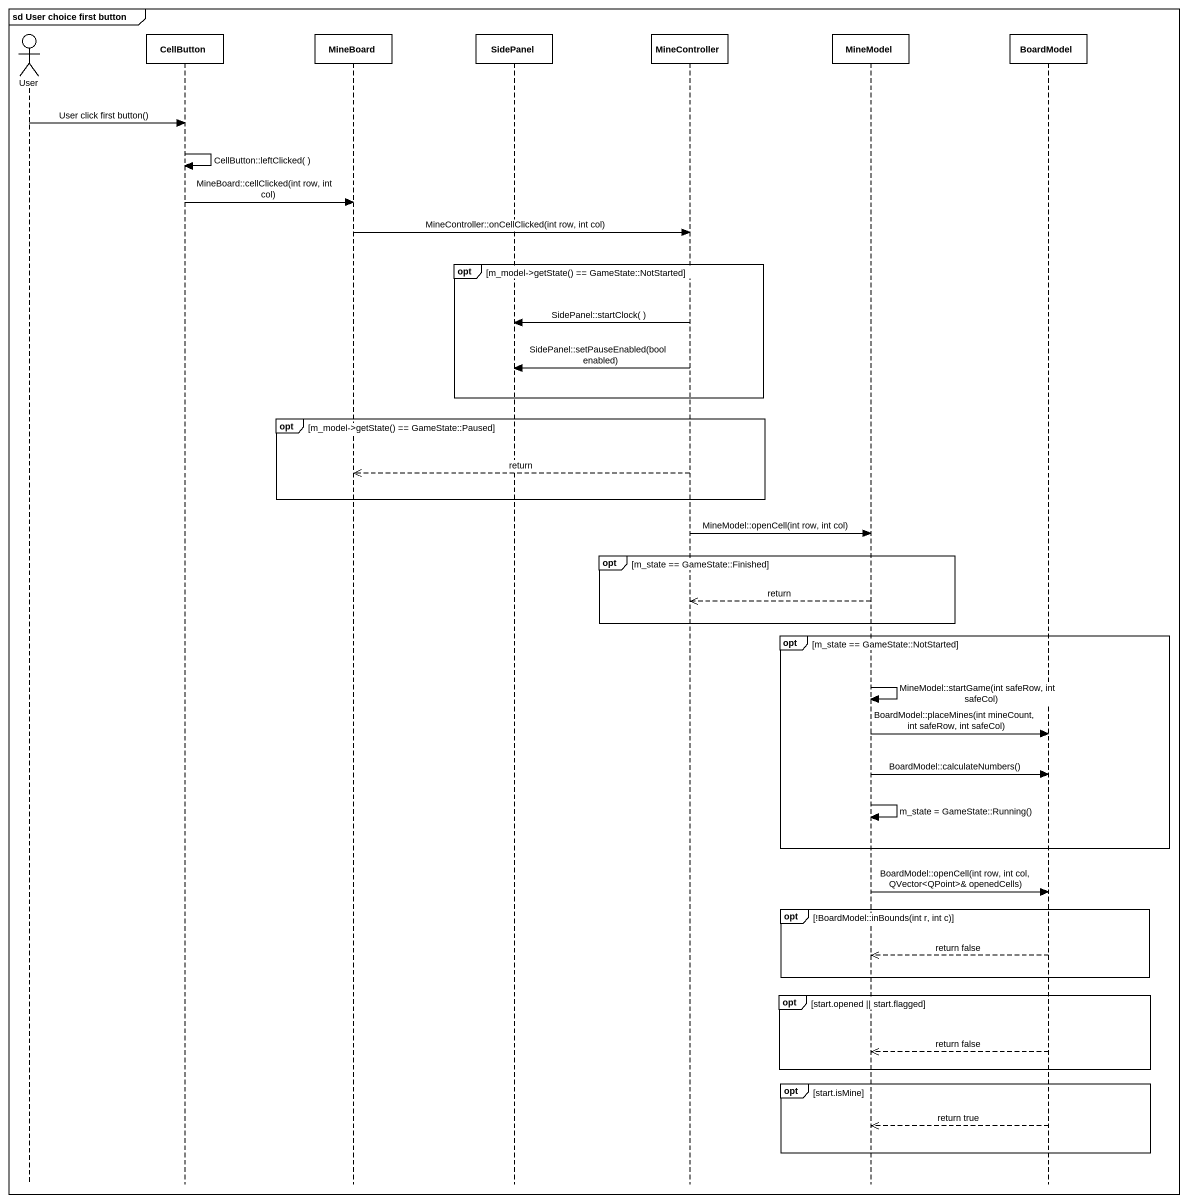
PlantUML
@startuml
mainframe sd User choice first button
hide footbox
actor User
participant CellButton
participant MineBoard
participant SidePanel
participant MineController
participant MineModel
participant BoardModel

User -> CellButton : User click first button()
CellButton -> CellButton : CellButton::leftClicked( )
CellButton -> MineBoard : MineBoard::cellClicked(int row, int col)
MineBoard -> MineController : MineController::onCellClicked(int row, int col)
opt m_model->getState() == GameState::NotStarted
  MineController -> SidePanel : SidePanel::startClock( )
  MineController -> SidePanel : SidePanel::setPauseEnabled(bool enabled)
end
opt m_model->getState() == GameState::Paused
  MineController -->> MineBoard : return
end
MineController -> MineModel : MineModel::openCell(int row, int col)
opt m_state == GameState::Finished
  MineModel -->> MineController : return
end
opt m_state == GameState::NotStarted
  MineModel -> MineModel : MineModel::startGame(int safeRow, int safeCol)
  MineModel -> BoardModel : BoardModel::placeMines(int mineCount, int safeRow, int safeCol)
  MineModel -> BoardModel : BoardModel::calculateNumbers()
  MineModel -> MineModel : m_state = GameState::Running()
end
MineModel -> BoardModel : BoardModel::openCell(int row, int col, QVector<QPoint>& openedCells)
opt !BoardModel::inBounds(int r, int c)
  BoardModel -->> MineModel : return false
end
opt start.opened || start.flagged
  BoardModel -->> MineModel : return false
end
opt start.isMine
  BoardModel -->> MineModel : return true
end
@enduml
